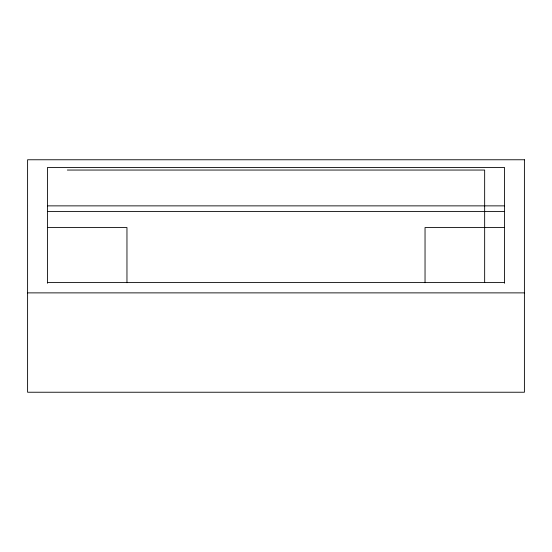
<?xml version="1.0" encoding="UTF-8"?>
<svg xmlns="http://www.w3.org/2000/svg" width="552" height="552" viewBox="0 0 552 552"><rect width="100%" height="100%" fill="white"/><g stroke="black" fill="none" stroke-linecap="round" stroke-linejoin="round"><path stroke-width="0.83" d="M67.344 170.05L484.656 170.05L484.656 282.589M47.472 205.868L504.528 205.868M47.472 211.554L504.528 211.554M47.472 227.527L126.96 227.527L126.96 282.721M504.528 227.527L425.04 227.527L425.04 282.721M47.472 282.589L504.528 282.589M27.6 292.877L524.4 292.877M504.528 283.259L504.528 167.477L47.472 167.477L47.472 283.259M524.4 159.763L27.6 159.763L27.6 392.237L524.4 392.237L524.4 159.763"/></g></svg>
